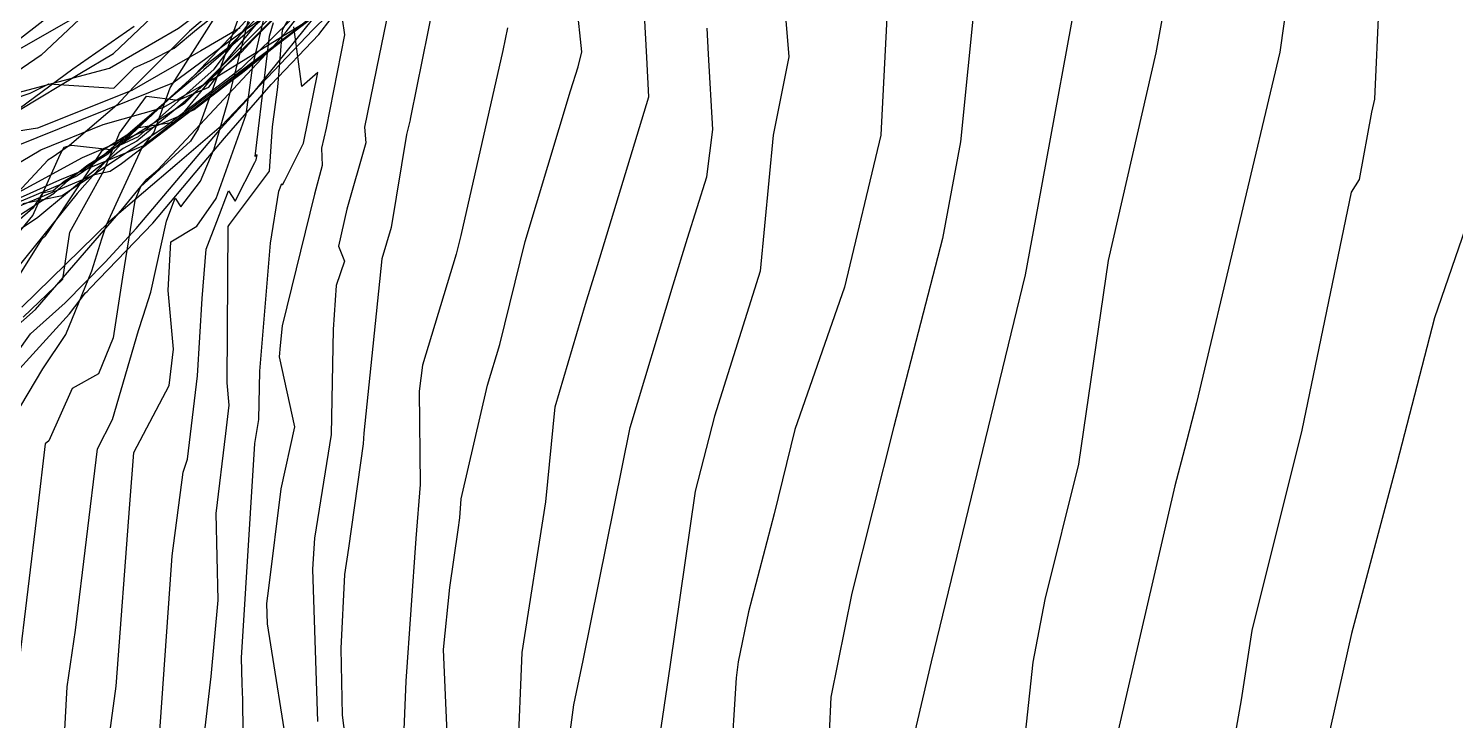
# Model space of a CAD drawing. Extents: x 0 to 298, y 0 to 220.
# Drawn here: x 113.08 to 153.87, y 129.26 to 149.03 of the extents above; entities that cross this region are included whole.
import ezdxf

# ---------------------------------------------------------------- set-up
doc = ezdxf.new("R2010")
doc.units = 0
doc.layers.add('LINES', color=1, linetype='CONTINUOUS')

msp = doc.modelspace()

# ---------------------------------------------------------------- linework, layer by layer
at = {"layer": 'LINES', "color": 1}
for points in [[(112.359, 147.084, 0), (115.398, 147.9, 0), (117.372, 149.043, 0), (118.938, 150.232, 0), (121.235, 151.438, 0), (121.975, 151.924, 0), (124.335, 152.436, 0), (125.39, 152.493, 0), (128.213, 152.008, 0), (128.863, 152.202, 0), (129.395, 152.142, 0), (131.295, 151.929, 0), (131.711, 151.789, 0), (133.027, 152.205, 0), (134.984, 152.896, 0), (134.555, 155.996, 0), (134.245, 157.61, 0), (134.251, 157.739, 0), (134.35, 157.839, 0), (134.426, 157.917, 0), (134.563, 158.048, 0), (137.16, 159.632, 0), (138.923, 160.726, 0)], [(128.488, 155.485, 0), (125.28, 154.663, 0), (122.012, 153.823, 0), (121.734, 153.783, 0), (120.33, 153.18, 0), (117.323, 151.91, 0), (117.018, 151.624, 0), (113.443, 148.271, 0), (112.139, 147.377, 0)], [(122.841, 153.452, 0), (122.344, 153.418, 0), (120.325, 153.278, 0), (120.164, 153.266, 0), (119.766, 152.984, 0), (119.216, 152.595, 0), (119.233, 152.566, 0), (119.162, 152.519, 0), (118.908, 152.328, 0), (117.909, 151.42, 0), (117.406, 151.169, 0), (116.228, 150.682, 0), (115.599, 150.299, 0), (114.848, 149.849, 0), (113.784, 149.466, 0), (112, 148.085, 0)], [(134.538, 151.551, 0), (134.812, 148.221, 0), (134.366, 145.981, 0), (133.995, 142.094, 0), (132.688, 137.95, 0), (132.134, 135.814, 0), (131.409, 130.791, 0), (130.911, 127.377, 0)], [(149.303, 151.599, 0), (148.847, 148.348, 0), (146.463, 138.33, 0), (146.124, 137.011, 0), (145.844, 135.962, 0), (143.864, 127.409, 0)], [(123.399, 151.025, 0), (118.619, 147.356, 0), (115.741, 145.158, 0), (115.416, 144.94, 0), (114.967, 144.846, 0), (111.45, 143.377, 0)], [(122.391, 151.058, 0), (119.162, 147.885, 0), (116.985, 146.222, 0), (114.046, 144.248, 0), (112.919, 144.015, 0)], [(113.848, 123.916, 0), (114.189, 130.216, 0), (114.428, 131.844, 0), (115.053, 137.021, 0), (115.485, 137.856, 0), (116.227, 140.402, 0), (116.358, 140.812, 0), (116.58, 141.496, 0), (117.024, 143.525, 0), (117.181, 143.932, 0), (117.277, 144.184, 0), (117.436, 143.934, 0), (118.003, 144.665, 0), (118.387, 145.594, 0), (118.779, 146.932, 0), (119.79, 150.932, 0)], [(138.359, 128.663, 0), (138.888, 130.935, 0), (141.576, 141.99, 0), (141.94, 143.956, 0), (143.242, 151.083, 0)], [(115.322, 128.28, 0), (115.587, 130.236, 0), (115.977, 135.437, 0), (116.095, 136.917, 0), (117.107, 138.834, 0), (117.229, 139.865, 0), (117.074, 141.546, 0), (117.149, 142.931, 0), (117.892, 143.383, 0), (118.446, 144.169, 0), (119.304, 146.571, 0), (119.495, 147.97, 0), (120.103, 150.55, 0)], [(118.003, 127.908, 0), (118.302, 130.52, 0), (118.507, 132.696, 0), (118.443, 135.175, 0), (118.726, 137.456, 0), (118.822, 138.271, 0), (118.763, 138.908, 0), (118.787, 143.373, 0), (118.826, 143.429, 0), (119.969, 144.95, 0), (120.057, 146.223, 0), (120.211, 147.356, 0), (120.344, 148.99, 0), (121.361, 150.803, 0)], [(127.064, 128.195, 0), (127.191, 131.201, 0), (127.873, 135.504, 0), (128.134, 138.221, 0), (129.006, 141.149, 0), (129.168, 141.681, 0), (129.35, 142.256, 0), (130.815, 147.072, 0), (130.753, 148.197, 0), (130.622, 150.671, 0)], [(111.134, 146.508, 0), (113.134, 147.183, 0), (113.663, 147.452, 0), (115.521, 147.326, 0), (116.106, 147.908, 0), (116.566, 148.112, 0), (117.244, 148.466, 0), (117.888, 148.999, 0), (119.287, 150.11, 0)], [(111.938, 139.824, 0), (113.282, 141.004, 0), (115.784, 143.891, 0), (116.469, 144.727, 0), (116.781, 144.991, 0), (120.011, 148.45, 0), (120.058, 148.497, 0), (120.09, 148.525, 0), (120.447, 148.934, 0), (121.619, 150.451, 0)], [(121.281, 150.466, 0), (119.822, 149.026, 0), (119.486, 148.694, 0), (119.185, 148.358, 0), (117.497, 146.9, 0), (116.181, 145.811, 0), (115.785, 145.604, 0), (115.048, 145.041, 0), (113.35, 143.634, 0), (111.96, 142.704, 0)], [(112.199, 143.297, 0), (113.478, 144.115, 0), (113.818, 144.327, 0), (114.227, 144.699, 0), (114.752, 145.117, 0), (117.565, 146.907, 0), (120.924, 150.285, 0)], [(120.104, 150.115, 0), (117.847, 147.712, 0), (115.721, 145.729, 0), (114.479, 144.312, 0), (112.248, 141.565, 0)], [(112.695, 145.662, 0), (117.209, 147.476, 0), (119.136, 148.898, 0), (121.186, 150.286, 0)], [(119.413, 150.241, 0), (117.933, 146.165, 0), (117.714, 145.806, 0), (116.286, 144.508, 0), (116.118, 144.119, 0), (115.77, 141.928, 0), (115.499, 140.187, 0), (115.083, 139.164, 0), (114.328, 138.747, 0), (113.663, 137.25, 0), (113.564, 137.164, 0), (113.338, 135.296, 0), (112.786, 130.721, 0)], [(141.417, 127.382, 0), (141.794, 130.923, 0), (142.14, 132.717, 0), (143.104, 136.585, 0), (143.953, 142.4, 0), (145.31, 148.329, 0), (145.677, 150.332, 0)], [(118.796, 149.901, 0), (117.689, 148.95, 0), (116.087, 147.35, 0), (115.611, 146.841, 0), (114.253, 145.69, 0), (113.764, 145.346, 0), (113.64, 145.269, 0), (110.925, 142.351, 0)], [(122.061, 150.036, 0), (120.499, 148.812, 0), (119.203, 147.763, 0), (118.782, 147.446, 0), (117.823, 146.701, 0), (114.613, 145.337, 0), (111.844, 143.832, 0)], [(111.887, 138.558, 0), (113.139, 140.305, 0), (114.129, 141.188, 0), (115.271, 142.35, 0), (116.163, 143.316, 0), (118.591, 146.179, 0), (119.492, 147.168, 0), (121.674, 149.885, 0)], [(120.461, 149.891, 0), (118.093, 147.845, 0), (118.003, 147.762, 0), (117.217, 147.112, 0), (114.839, 145.064, 0), (114.479, 144.822, 0), (114.294, 144.735, 0), (114.047, 144.595, 0), (112.123, 143.781, 0)], [(120.164, 149.898, 0), (118.719, 148.429, 0), (118.108, 147.941, 0), (115.353, 145.438, 0), (114.105, 144.661, 0), (113.79, 144.395, 0), (113.485, 144.327, 0), (113.212, 143.892, 0), (112.231, 143.05, 0)], [(112.407, 141.314, 0), (113.473, 143.021, 0), (113.574, 143.108, 0), (113.689, 143.291, 0), (115.2, 145.55, 0), (116.228, 146.197, 0), (117.295, 146.36, 0), (117.353, 146.418, 0), (120.245, 149.952, 0)], [(112.653, 137.897, 0), (113.489, 139.304, 0), (114.151, 140.291, 0), (114.89, 142.104, 0), (115.183, 143.021, 0), (115.312, 143.419, 0), (116.323, 145.612, 0), (116.666, 146.049, 0), (117.13, 147.338, 0), (118.63, 149.682, 0)], [(112.935, 140.783, 0), (114.069, 141.87, 0), (114.267, 143.209, 0), (115.237, 144.967, 0), (115.684, 146.042, 0), (116.454, 147.098, 0), (117.363, 146.981, 0), (118.236, 147.355, 0), (118.691, 147.939, 0), (120.47, 149.693, 0)], [(124.662, 149.736, 0), (124.011, 146.536, 0), (123.992, 146.438, 0), (123.993, 146.417, 0), (123.883, 146.003, 0), (123.451, 143.339, 0), (123.184, 142.448, 0), (122.899, 139.673, 0), (122.664, 137.469, 0), (122.645, 137.167, 0), (122.227, 134.179, 0), (122.117, 133.43, 0), (122.011, 131.32, 0), (122.045, 129.409, 0), (122.462, 126.235, 0)], [(125.047, 128.896, 0), (124.946, 131.287, 0), (125.121, 133.062, 0), (125.362, 134.707, 0), (125.41, 135.05, 0), (125.445, 135.59, 0), (126.201, 138.842, 0), (126.555, 140.001, 0), (127.274, 142.947, 0), (128.573, 147.245, 0), (128.79, 147.929, 0), (128.901, 148.359, 0), (128.757, 149.713, 0)], [(137.644, 149.916, 0), (137.589, 148.782, 0), (137.447, 145.992, 0), (137.445, 145.979, 0), (136.409, 141.635, 0), (134.985, 137.571, 0), (134.391, 135.159, 0), (133.663, 132.359, 0), (133.368, 130.938, 0), (133.308, 130.482, 0), (133.146, 127.902, 0)], [(140.139, 149.968, 0), (139.724, 145.795, 0), (139.205, 143.026, 0), (137.815, 137.657, 0), (136.612, 132.895, 0), (136.014, 129.929, 0), (135.962, 128.895, 0)], [(147.422, 128.012, 0), (147.749, 129.853, 0), (148.056, 131.832, 0), (149.48, 137.558, 0), (150.895, 144.354, 0), (151.121, 144.713, 0), (151.475, 146.641, 0), (151.563, 147.006, 0), (151.687, 149.752, 0)], [(111.437, 144.384, 0), (113.436, 145.562, 0), (115.222, 146.287, 0), (116.932, 146.776, 0), (118.273, 147.535, 0), (121.334, 149.418, 0)], [(111.686, 138.055, 0), (114.257, 140.877, 0), (114.716, 141.481, 0), (114.758, 141.518, 0), (114.844, 141.614, 0), (116.636, 143.47, 0), (118.004, 145.083, 0), (118.687, 145.898, 0), (120.021, 147.431, 0), (121.383, 148.861, 0), (121.73, 149.311, 0)], [(121.303, 149.471, 0), (120.655, 148.947, 0), (117.999, 146.943, 0), (116.366, 145.675, 0), (113.969, 144.699, 0), (111.985, 143.811, 0)], [(112.212, 148.097, 0), (114.632, 149.475, 0)], [(112.842, 146.713, 0), (114.549, 147.742, 0), (115.517, 148.315, 0), (116.606, 149.354, 0)], [(121.625, 149.401, 0), (121.208, 148.99, 0), (118.598, 146.252, 0), (117.334, 145.161, 0), (115.405, 143.529, 0), (112.897, 141.07, 0)], [(122.047, 149.304, 0), (122.114, 148.851, 0), (121.593, 146.179, 0), (121.454, 145.608, 0), (121.477, 145.119, 0), (121.257, 144.292, 0), (120.336, 140.537, 0), (120.279, 139.972, 0), (120.244, 139.645, 0), (120.687, 137.646, 0), (120.298, 135.873, 0), (119.941, 133.04, 0), (119.887, 132.602, 0), (119.902, 132.023, 0), (120.541, 127.998, 0)], [(123.361, 149.508, 0), (123.107, 148.26, 0), (122.685, 146.214, 0), (122.722, 145.762, 0), (122.183, 143.869, 0), (121.943, 142.812, 0), (122.112, 142.377, 0), (121.877, 141.685, 0), (121.788, 140.433, 0), (121.732, 137.428, 0), (121.256, 134.466, 0), (121.2, 133.586, 0), (121.342, 129.227, 0)], [(119.131, 149.049, 0), (118.009, 148.393, 0), (116.041, 147.262, 0), (113.338, 146.179, 0), (110.74, 145.771, 0)], [(111.239, 145.586, 0), (114.349, 147.879, 0), (116.1, 149.094, 0)], [(112.514, 142.838, 0), (113.207, 143.686, 0), (113.985, 145.428, 0), (114.103, 145.643, 0), (114.317, 145.694, 0), (115.431, 145.573, 0), (116.232, 145.948, 0), (118.39, 147.868, 0), (119.407, 149.208, 0)], [(116.699, 126.923, 0), (117.187, 133.962, 0), (117.508, 136.349, 0), (117.63, 136.724, 0), (117.91, 139.108, 0), (118.045, 141.319, 0), (118.163, 142.727, 0), (118.468, 143.514, 0), (118.802, 144.391, 0), (118.992, 144.092, 0), (119.552, 145.202, 0), (119.59, 145.277, 0), (119.619, 145.421, 0), (119.56, 145.369, 0), (119.854, 147.848, 0), (119.968, 148.808, 0), (120.087, 149.2, 0)], [(119.219, 128.921, 0), (119.21, 129.848, 0), (119.192, 130.304, 0), (119.167, 131.051, 0), (119.557, 137.169, 0), (119.667, 137.858, 0), (119.693, 139.24, 0), (119.996, 142.898, 0), (120.242, 144.378, 0), (120.326, 144.599, 0), (120.347, 144.566, 0), (120.409, 144.688, 0), (120.946, 145.749, 0), (121.354, 147.77, 0), (120.894, 147.374, 0), (120.668, 149.077, 0)], [(126.775, 149.048, 0), (126.64, 148.403, 0), (125.435, 143.113, 0), (125.318, 142.624, 0), (125.306, 142.586, 0), (124.343, 139.415, 0), (124.25, 138.667, 0), (124.281, 135.999, 0), (124.157, 134.454, 0), (123.872, 130.381, 0), (123.762, 127.84, 0)], [(128.558, 128.852, 0), (128.671, 129.709, 0), (128.932, 130.969, 0), (130.276, 137.63, 0), (131.511, 141.702, 0), (131.915, 143.039, 0), (132.47, 144.788, 0), (132.64, 146.142, 0), (132.521, 148.296, 0), (132.482, 149.042, 0)], [(154.252, 143.613, 0), (153.264, 140.76, 0), (152.193, 136.599, 0), (150.899, 131.746, 0), (150.048, 127.963, 0)]]:
    msp.add_polyline3d(points, dxfattribs=at)

doc.saveas('drawing.dxf')
